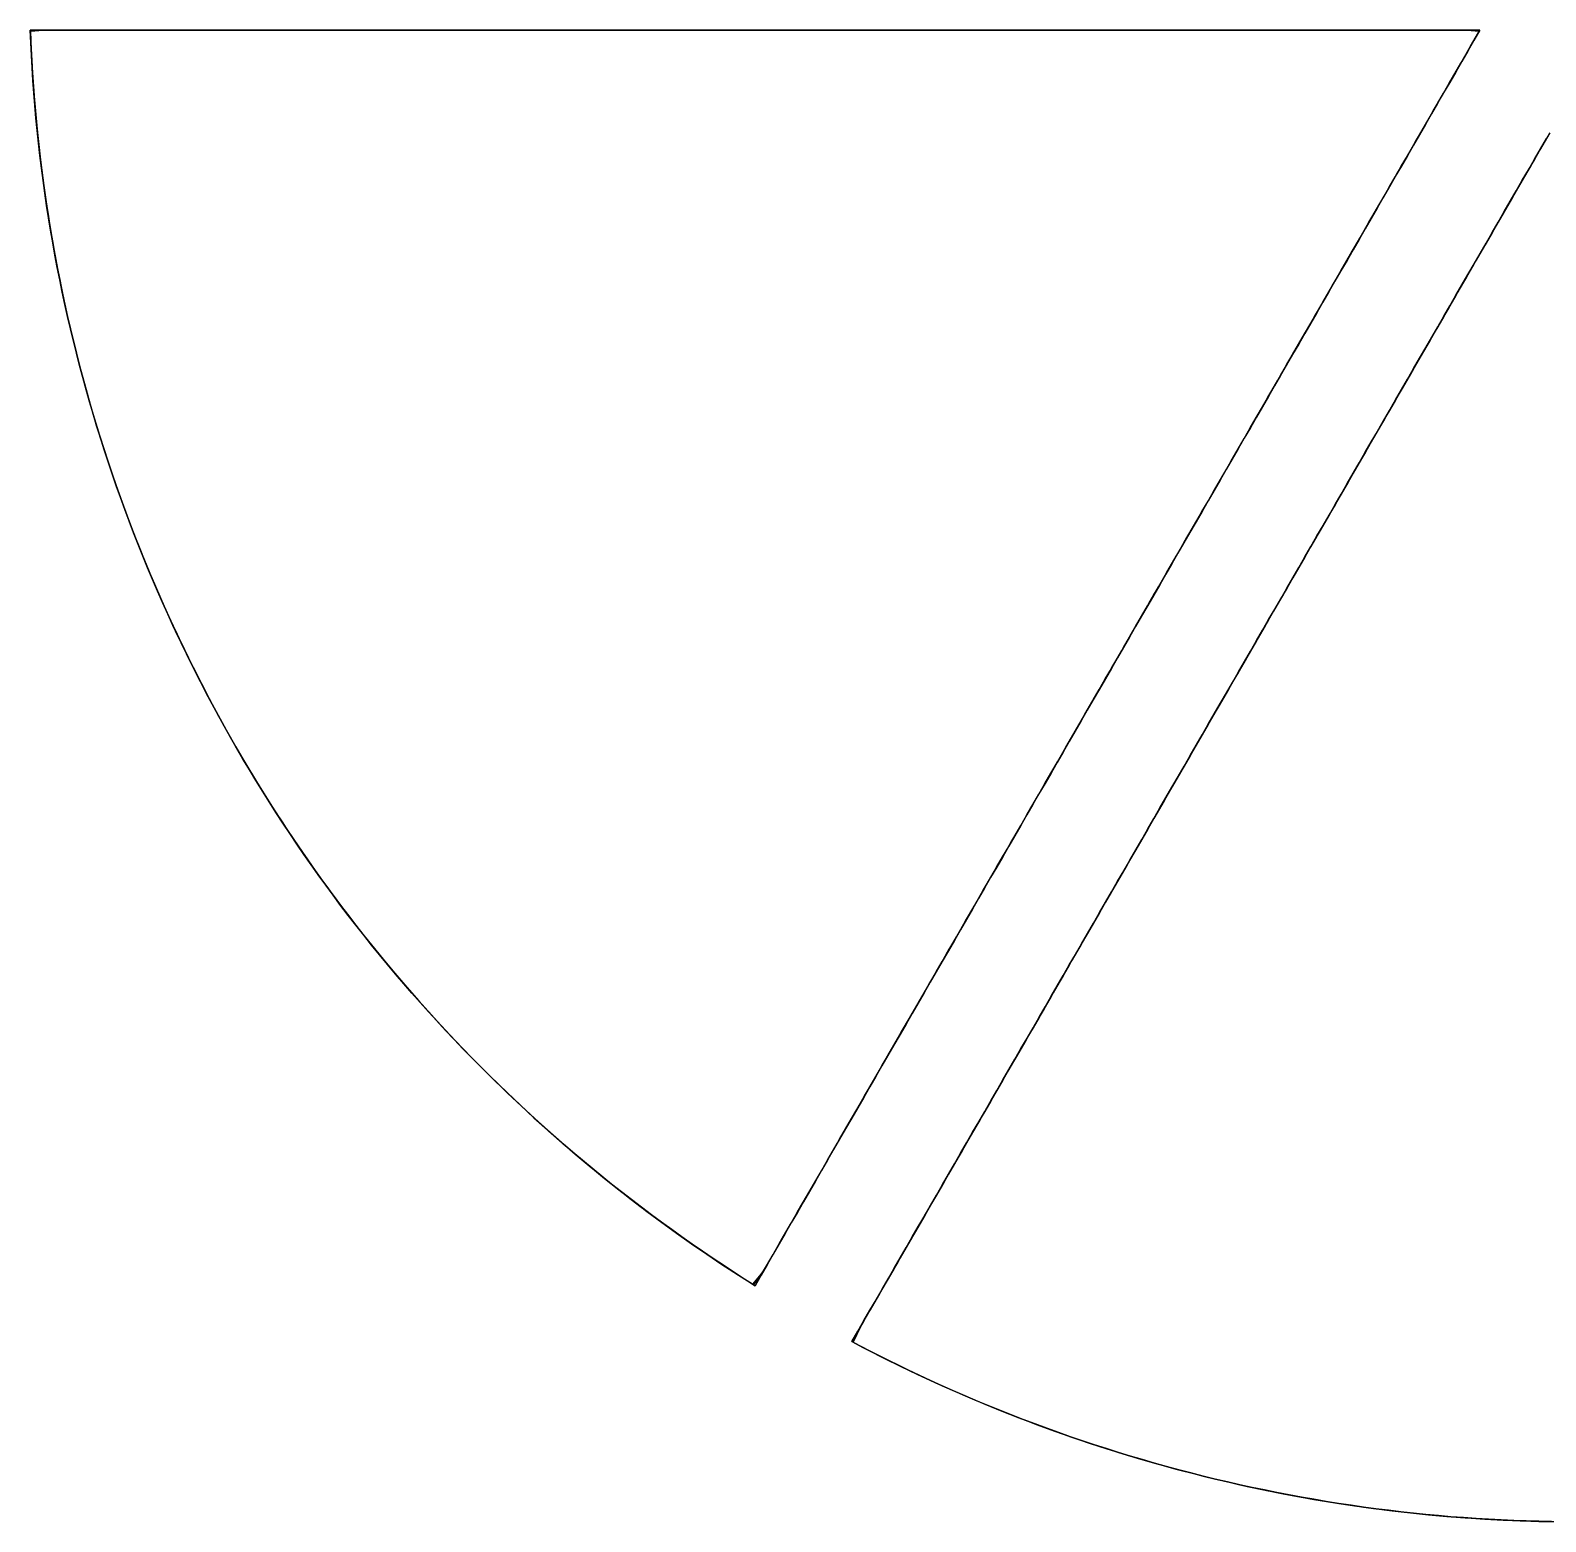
# Model space of a CAD drawing. Header units: millimetres. Extents: x -115 to 115, y -115 to 115.
# Drawn here: x -114.8 to -2.3, y -114.9 to -4.2 of the extents above; entities that cross this region are included whole.
import ezdxf

# ---------------------------------------------------------------- set-up
doc = ezdxf.new("R2010")
doc.units = ezdxf.units.MM
doc.layers.add('CUT', color=7, linetype='Continuous')

msp = doc.modelspace()

# ---------------------------------------------------------------- linework, layer by layer
at = {"layer": 'CUT'}
for points in [[(-114.832, -4.15), (-114.795, -5.073), (-114.75, -6.005), (-114.697, -6.938), (-114.637, -7.869), (-114.569, -8.801), (-114.494, -9.731), (-114.411, -10.661), (-114.321, -11.59), (-114.223, -12.519), (-114.117, -13.447), (-114.004, -14.373), (-113.884, -15.299), (-113.756, -16.224), (-113.62, -17.148), (-113.477, -18.07), (-113.326, -18.992), (-113.168, -19.912), (-113.003, -20.831), (-112.83, -21.748), (-112.649, -22.664), (-112.461, -23.579), (-112.266, -24.492), (-112.063, -25.403), (-111.853, -26.313), (-111.636, -27.221), (-111.411, -28.127), (-111.179, -29.031), (-110.939, -29.934), (-110.692, -30.834), (-110.438, -31.733), (-110.177, -32.629), (-109.908, -33.523), (-109.632, -34.415), (-109.349, -35.305), (-109.058, -36.192), (-108.761, -37.077), (-108.456, -37.959), (-108.144, -38.839), (-107.825, -39.717), (-107.498, -40.591), (-107.165, -41.464), (-106.824, -42.333), (-106.477, -43.2), (-106.122, -44.063), (-105.761, -44.924), (-105.392, -45.782), (-105.017, -46.637), (-104.635, -47.488), (-104.245, -48.337), (-103.849, -49.182), (-103.446, -50.025), (-103.036, -50.864), (-102.619, -51.699), (-102.196, -52.531), (-101.766, -53.36), (-101.329, -54.185), (-100.885, -55.006), (-100.435, -55.824), (-99.978, -56.639), (-99.515, -57.449), (-99.045, -58.256), (-98.568, -59.059), (-98.085, -59.857), (-97.595, -60.652), (-97.099, -61.443), (-96.597, -62.23), (-96.088, -63.013), (-95.573, -63.792), (-95.051, -64.566), (-94.524, -65.336), (-93.99, -66.102), (-93.449, -66.864), (-92.903, -67.621), (-92.35, -68.374), (-91.792, -69.122), (-91.227, -69.865), (-90.657, -70.604), (-90.08, -71.338), (-89.497, -72.068), (-88.909, -72.793), (-88.314, -73.513), (-87.714, -74.228), (-87.108, -74.938), (-86.496, -75.643), (-85.879, -76.344), (-85.256, -77.039), (-84.627, -77.729), (-83.993, -78.414), (-83.353, -79.094), (-82.707, -79.769), (-82.056, -80.438), (-81.4, -81.102), (-80.738, -81.761), (-80.071, -82.414), (-79.399, -83.062), (-78.722, -83.705), (-78.039, -84.341), (-77.351, -84.973), (-76.658, -85.598), (-75.96, -86.218), (-75.257, -86.833), (-74.549, -87.441), (-73.836, -88.044), (-73.118, -88.641), (-72.396, -89.232), (-71.668, -89.818), (-70.936, -90.397), (-70.199, -90.97), (-69.458, -91.538), (-68.712, -92.099), (-67.961, -92.654), (-67.206, -93.204), (-66.446, -93.747), (-65.683, -94.283), (-64.914, -94.814), (-64.142, -95.338), (-63.365, -95.856), (-62.584, -96.368), (-61.799, -96.873), (-61.01, -97.372), (-61.791, -96.879), (-62.576, -96.373), (-63.357, -95.862), (-64.133, -95.344), (-64.906, -94.82), (-65.674, -94.289), (-66.438, -93.752), (-67.198, -93.209), (-67.953, -92.66), (-68.704, -92.105), (-69.45, -91.544), (-70.191, -90.977), (-70.928, -90.403), (-71.66, -89.824), (-72.388, -89.239), (-73.111, -88.648), (-73.828, -88.051), (-74.541, -87.448), (-75.249, -86.839), (-75.953, -86.225), (-76.651, -85.605), (-77.344, -84.979), (-78.032, -84.348), (-78.714, -83.711), (-79.392, -83.069), (-80.064, -82.421), (-80.731, -81.768), (-81.393, -81.109), (-82.049, -80.445), (-82.7, -79.776), (-83.346, -79.101), (-83.986, -78.422), (-84.62, -77.737), (-85.249, -77.046), (-85.872, -76.351), (-86.49, -75.651), (-87.102, -74.946), (-87.708, -74.236), (-88.308, -73.52), (-88.902, -72.8), (-89.491, -72.076), (-90.074, -71.346), (-90.65, -70.612), (-91.221, -69.873), (-91.786, -69.13), (-92.344, -68.382), (-92.897, -67.629), (-93.443, -66.872), (-93.984, -66.11), (-94.518, -65.345), (-95.046, -64.575), (-95.567, -63.8), (-96.082, -63.022), (-96.591, -62.239), (-97.094, -61.452), (-97.59, -60.661), (-98.08, -59.866), (-98.563, -59.067), (-99.039, -58.264), (-99.51, -57.458), (-99.973, -56.647), (-100.43, -55.833), (-100.88, -55.015), (-101.324, -54.194), (-101.761, -53.369), (-102.191, -52.54), (-102.615, -51.708), (-103.032, -50.873), (-103.442, -50.034), (-103.845, -49.192), (-104.241, -48.346), (-104.63, -47.498), (-105.013, -46.646), (-105.388, -45.791), (-105.757, -44.933), (-106.119, -44.072), (-106.473, -43.209), (-106.821, -42.342), (-107.161, -41.473), (-107.495, -40.601), (-107.821, -39.726), (-108.14, -38.849), (-108.452, -37.969), (-108.757, -37.086), (-109.055, -36.201), (-109.346, -35.314), (-109.629, -34.424), (-109.905, -33.533), (-110.174, -32.638), (-110.435, -31.742), (-110.69, -30.844), (-110.937, -29.943), (-111.176, -29.041), (-111.409, -28.137), (-111.633, -27.231), (-111.851, -26.323), (-112.061, -25.413), (-112.264, -24.502), (-112.459, -23.589), (-112.647, -22.674), (-112.828, -21.758), (-113.001, -20.841), (-113.167, -19.922), (-113.325, -19.002), (-113.475, -18.08), (-113.618, -17.158), (-113.754, -16.234), (-113.882, -15.309), (-114.003, -14.383), (-114.116, -13.456), (-114.222, -12.529), (-114.32, -11.6), (-114.41, -10.671), (-114.493, -9.741), (-114.568, -8.811), (-114.636, -7.879), (-114.696, -6.948), (-114.749, -6.015), (-114.794, -5.083), (-114.832, -4.15)], [(-114.832, -4.15), (-113.935, -4.15), (-113.037, -4.15), (-112.14, -4.15), (-111.243, -4.15), (-110.346, -4.15), (-109.449, -4.15), (-108.552, -4.15), (-107.655, -4.15), (-106.758, -4.15), (-105.861, -4.15), (-104.963, -4.15), (-104.066, -4.15), (-103.169, -4.15), (-102.272, -4.15), (-101.375, -4.15), (-100.478, -4.15), (-99.581, -4.15), (-98.684, -4.15), (-97.787, -4.15), (-96.889, -4.15), (-95.992, -4.15), (-95.095, -4.15), (-94.198, -4.15), (-93.301, -4.15), (-92.404, -4.15), (-91.507, -4.15), (-90.61, -4.15), (-89.713, -4.15), (-88.815, -4.15), (-87.918, -4.15), (-87.021, -4.15), (-86.124, -4.15), (-85.227, -4.15), (-84.33, -4.15), (-83.433, -4.15), (-82.536, -4.15), (-81.638, -4.15), (-80.741, -4.15), (-79.844, -4.15), (-78.947, -4.15), (-78.05, -4.15), (-77.153, -4.15), (-76.256, -4.15), (-75.359, -4.15), (-74.462, -4.15), (-73.564, -4.15), (-72.667, -4.15), (-71.77, -4.15), (-70.873, -4.15), (-69.976, -4.15), (-69.079, -4.15), (-68.182, -4.15), (-67.285, -4.15), (-66.388, -4.15), (-65.49, -4.15), (-64.593, -4.15), (-63.696, -4.15), (-62.799, -4.15), (-61.902, -4.15), (-61.005, -4.15), (-60.108, -4.15), (-59.211, -4.15), (-58.314, -4.15), (-57.416, -4.15), (-56.519, -4.15), (-55.622, -4.15), (-54.725, -4.15), (-53.828, -4.15), (-52.931, -4.15), (-52.034, -4.15), (-51.137, -4.15), (-50.239, -4.15), (-49.342, -4.15), (-48.445, -4.15), (-47.548, -4.15), (-46.651, -4.15), (-45.754, -4.15), (-44.857, -4.15), (-43.96, -4.15), (-43.063, -4.15), (-42.165, -4.15), (-41.268, -4.15), (-40.371, -4.15), (-39.474, -4.15), (-38.577, -4.15), (-37.68, -4.15), (-36.783, -4.15), (-35.886, -4.15), (-34.989, -4.15), (-34.091, -4.15), (-33.194, -4.15), (-32.297, -4.15), (-31.4, -4.15), (-30.503, -4.15), (-29.606, -4.15), (-28.709, -4.15), (-27.812, -4.15), (-26.915, -4.15), (-26.017, -4.15), (-25.12, -4.15), (-24.223, -4.15), (-23.326, -4.15), (-22.429, -4.15), (-21.532, -4.15), (-20.635, -4.15), (-19.738, -4.15), (-18.84, -4.15), (-17.943, -4.15), (-17.046, -4.15), (-16.149, -4.15), (-15.252, -4.15), (-14.355, -4.15), (-13.458, -4.15), (-12.561, -4.15), (-11.664, -4.15), (-10.766, -4.15), (-9.869, -4.15), (-8.972, -4.15), (-8.075, -4.15), (-7.188, -4.15), (-8.085, -4.15), (-8.982, -4.15), (-9.879, -4.15), (-10.776, -4.15), (-11.674, -4.15), (-12.571, -4.15), (-13.468, -4.15), (-14.365, -4.15), (-15.262, -4.15), (-16.159, -4.15), (-17.056, -4.15), (-17.953, -4.15), (-18.85, -4.15), (-19.748, -4.15), (-20.645, -4.15), (-21.542, -4.15), (-22.439, -4.15), (-23.336, -4.15), (-24.233, -4.15), (-25.13, -4.15), (-26.027, -4.15), (-26.925, -4.15), (-27.822, -4.15), (-28.719, -4.15), (-29.616, -4.15), (-30.513, -4.15), (-31.41, -4.15), (-32.307, -4.15), (-33.204, -4.15), (-34.101, -4.15), (-34.999, -4.15), (-35.896, -4.15), (-36.793, -4.15), (-37.69, -4.15), (-38.587, -4.15), (-39.484, -4.15), (-40.381, -4.15), (-41.278, -4.15), (-42.175, -4.15), (-43.073, -4.15), (-43.97, -4.15), (-44.867, -4.15), (-45.764, -4.15), (-46.661, -4.15), (-47.558, -4.15), (-48.455, -4.15), (-49.352, -4.15), (-50.249, -4.15), (-51.147, -4.15), (-52.044, -4.15), (-52.941, -4.15), (-53.838, -4.15), (-54.735, -4.15), (-55.632, -4.15), (-56.529, -4.15), (-57.426, -4.15), (-58.324, -4.15), (-59.221, -4.15), (-60.118, -4.15), (-61.015, -4.15), (-61.912, -4.15), (-62.809, -4.15), (-63.706, -4.15), (-64.603, -4.15), (-65.5, -4.15), (-66.398, -4.15), (-67.295, -4.15), (-68.192, -4.15), (-69.089, -4.15), (-69.986, -4.15), (-70.883, -4.15), (-71.78, -4.15), (-72.677, -4.15), (-73.574, -4.15), (-74.472, -4.15), (-75.369, -4.15), (-76.266, -4.15), (-77.163, -4.15), (-78.06, -4.15), (-78.957, -4.15), (-79.854, -4.15), (-80.751, -4.15), (-81.648, -4.15), (-82.546, -4.15), (-83.443, -4.15), (-84.34, -4.15), (-85.237, -4.15), (-86.134, -4.15), (-87.031, -4.15), (-87.928, -4.15), (-88.825, -4.15), (-89.723, -4.15), (-90.62, -4.15), (-91.517, -4.15), (-92.414, -4.15), (-93.311, -4.15), (-94.208, -4.15), (-95.105, -4.15), (-96.002, -4.15), (-96.899, -4.15), (-97.797, -4.15), (-98.694, -4.15), (-99.591, -4.15), (-100.488, -4.15), (-101.385, -4.15), (-102.282, -4.15), (-103.179, -4.15), (-104.076, -4.15), (-104.973, -4.15), (-105.871, -4.15), (-106.768, -4.15), (-107.665, -4.15), (-108.562, -4.15), (-109.459, -4.15), (-110.356, -4.15), (-111.253, -4.15), (-112.15, -4.15), (-113.047, -4.15), (-113.945, -4.15), (-114.832, -4.15)], [(-114.832, -4.15), (-114.774, -5.513), (-114.701, -6.874), (-114.611, -8.235), (-114.505, -9.595), (-114.383, -10.953), (-114.245, -12.31), (-114.091, -13.665), (-113.921, -15.018), (-113.735, -16.369), (-113.532, -17.718), (-113.314, -19.064), (-113.08, -20.408), (-112.83, -21.749), (-112.564, -23.086), (-112.282, -24.42), (-111.984, -25.751), (-111.67, -27.079), (-111.341, -28.402), (-110.996, -29.722), (-110.636, -31.037), (-110.26, -32.348), (-109.868, -33.654), (-109.461, -34.956), (-109.038, -36.252), (-108.6, -37.544), (-108.147, -38.83), (-107.678, -40.111), (-107.195, -41.386), (-106.696, -42.656), (-106.182, -43.919), (-105.654, -45.176), (-105.11, -46.427), (-104.551, -47.671), (-103.978, -48.909), (-103.391, -50.139), (-102.788, -51.363), (-102.171, -52.579), (-101.54, -53.788), (-100.895, -54.989), (-100.235, -56.183), (-99.561, -57.369), (-98.873, -58.546), (-98.171, -59.716), (-97.456, -60.877), (-96.726, -62.029), (-95.983, -63.173), (-95.227, -64.307), (-94.457, -65.433), (-93.673, -66.55), (-92.877, -67.657), (-92.067, -68.754), (-91.245, -69.842), (-90.41, -70.92), (-89.561, -71.988), (-88.701, -73.046), (-87.828, -74.094), (-86.942, -75.131), (-86.044, -76.157), (-85.134, -77.173), (-84.212, -78.178), (-83.278, -79.172), (-82.333, -80.155), (-81.376, -81.127), (-80.407, -82.087), (-79.427, -83.035), (-78.436, -83.972), (-77.434, -84.897), (-76.421, -85.81), (-75.397, -86.711), (-74.363, -87.6), (-73.318, -88.476), (-72.263, -89.34), (-71.197, -90.192), (-70.122, -91.03), (-69.036, -91.856), (-67.941, -92.669), (-66.837, -93.469), (-65.723, -94.255), (-64.599, -95.029), (-63.467, -95.789), (-62.325, -96.535), (-61.175, -97.268), (-60.426, -96.36), (-59.744, -95.179), (-59.062, -93.998), (-58.38, -92.817), (-57.698, -91.636), (-57.016, -90.455), (-56.334, -89.274), (-55.652, -88.093), (-54.97, -86.911), (-54.288, -85.73), (-53.607, -84.549), (-52.925, -83.368), (-52.243, -82.187), (-51.561, -81.006), (-50.879, -79.825), (-50.197, -78.644), (-49.515, -77.463), (-48.833, -76.282), (-48.151, -75.1), (-47.469, -73.919), (-46.787, -72.738), (-46.106, -71.557), (-45.424, -70.376), (-44.742, -69.195), (-44.06, -68.014), (-43.378, -66.833), (-42.696, -65.652), (-42.014, -64.471), (-41.332, -63.29), (-40.65, -62.108), (-39.968, -60.927), (-39.286, -59.746), (-38.605, -58.565), (-37.923, -57.384), (-37.241, -56.203), (-36.559, -55.022), (-35.877, -53.841), (-35.195, -52.66), (-34.513, -51.479), (-33.831, -50.297), (-33.149, -49.116), (-32.467, -47.935), (-31.786, -46.754), (-31.104, -45.573), (-30.422, -44.392), (-29.74, -43.211), (-29.058, -42.03), (-28.376, -40.849), (-27.694, -39.668), (-27.012, -38.486), (-26.33, -37.305), (-25.648, -36.124), (-24.966, -34.943), (-24.285, -33.762), (-23.603, -32.581), (-22.921, -31.4), (-22.239, -30.219), (-21.557, -29.038), (-20.875, -27.857), (-20.193, -26.675), (-19.511, -25.494), (-18.829, -24.313), (-18.147, -23.132), (-17.465, -21.951), (-16.784, -20.77), (-16.102, -19.589), (-15.42, -18.408), (-14.738, -17.227), (-14.056, -16.046), (-13.374, -14.864), (-12.692, -13.683), (-12.01, -12.502), (-11.328, -11.321), (-10.646, -10.14), (-9.964, -8.959), (-9.283, -7.778), (-8.601, -6.597), (-7.919, -5.416), (-7.237, -4.235), (-8.454, -4.15), (-9.818, -4.15), (-11.182, -4.15), (-12.546, -4.15), (-13.909, -4.15), (-15.273, -4.15), (-16.637, -4.15), (-18.001, -4.15), (-19.365, -4.15), (-20.728, -4.15), (-22.092, -4.15), (-23.456, -4.15), (-24.82, -4.15), (-26.184, -4.15), (-27.548, -4.15), (-28.911, -4.15), (-30.275, -4.15), (-31.639, -4.15), (-33.003, -4.15), (-34.367, -4.15), (-35.73, -4.15), (-37.094, -4.15), (-38.458, -4.15), (-39.822, -4.15), (-41.186, -4.15), (-42.55, -4.15), (-43.913, -4.15), (-45.277, -4.15), (-46.641, -4.15), (-48.005, -4.15), (-49.369, -4.15), (-50.732, -4.15), (-52.096, -4.15), (-53.46, -4.15), (-54.824, -4.15), (-56.188, -4.15), (-57.551, -4.15), (-58.915, -4.15), (-60.279, -4.15), (-61.643, -4.15), (-63.007, -4.15), (-64.371, -4.15), (-65.734, -4.15), (-67.098, -4.15), (-68.462, -4.15), (-69.826, -4.15), (-71.19, -4.15), (-72.553, -4.15), (-73.917, -4.15), (-75.281, -4.15), (-76.645, -4.15), (-78.009, -4.15), (-79.373, -4.15), (-80.736, -4.15), (-82.1, -4.15), (-83.464, -4.15), (-84.828, -4.15), (-86.192, -4.15), (-87.555, -4.15), (-88.919, -4.15), (-90.283, -4.15), (-91.647, -4.15), (-93.011, -4.15), (-94.374, -4.15), (-95.738, -4.15), (-97.102, -4.15), (-98.466, -4.15), (-99.83, -4.15), (-101.194, -4.15), (-102.557, -4.15), (-103.921, -4.15), (-105.285, -4.15), (-106.649, -4.15), (-108.013, -4.15), (-109.376, -4.15), (-110.74, -4.15), (-112.104, -4.15), (-113.468, -4.15), (-114.832, -4.15)], [(-7.188, -4.15), (-8.552, -4.15), (-9.916, -4.15), (-11.279, -4.15), (-12.643, -4.15), (-14.007, -4.15), (-15.371, -4.15), (-16.735, -4.15), (-18.099, -4.15), (-19.462, -4.15), (-20.826, -4.15), (-22.19, -4.15), (-23.554, -4.15), (-24.918, -4.15), (-26.281, -4.15), (-27.645, -4.15), (-29.009, -4.15), (-30.373, -4.15), (-31.737, -4.15), (-33.1, -4.15), (-34.464, -4.15), (-35.828, -4.15), (-37.192, -4.15), (-38.556, -4.15), (-39.92, -4.15), (-41.283, -4.15), (-42.647, -4.15), (-44.011, -4.15), (-45.375, -4.15), (-46.739, -4.15), (-48.102, -4.15), (-49.466, -4.15), (-50.83, -4.15), (-52.194, -4.15), (-53.558, -4.15), (-54.922, -4.15), (-56.285, -4.15), (-57.649, -4.15), (-59.013, -4.15), (-60.377, -4.15), (-61.741, -4.15), (-63.104, -4.15), (-64.468, -4.15), (-65.832, -4.15), (-67.196, -4.15), (-68.56, -4.15), (-69.923, -4.15), (-71.287, -4.15), (-72.651, -4.15), (-74.015, -4.15), (-75.379, -4.15), (-76.743, -4.15), (-78.106, -4.15), (-79.47, -4.15), (-80.834, -4.15), (-82.198, -4.15), (-83.562, -4.15), (-84.925, -4.15), (-86.289, -4.15), (-87.653, -4.15), (-89.017, -4.15), (-90.381, -4.15), (-91.745, -4.15), (-93.108, -4.15), (-94.472, -4.15), (-95.836, -4.15), (-97.2, -4.15), (-98.564, -4.15), (-99.927, -4.15), (-101.291, -4.15), (-102.655, -4.15), (-104.019, -4.15), (-105.383, -4.15), (-106.746, -4.15), (-108.11, -4.15), (-109.474, -4.15), (-110.838, -4.15), (-112.202, -4.15), (-113.566, -4.15), (-114.828, -4.248), (-114.77, -5.61), (-114.695, -6.972), (-114.604, -8.333), (-114.497, -9.692), (-114.374, -11.051), (-114.235, -12.407), (-114.08, -13.762), (-113.908, -15.115), (-113.721, -16.466), (-113.517, -17.815), (-113.298, -19.161), (-113.063, -20.504), (-112.811, -21.844), (-112.544, -23.182), (-112.261, -24.516), (-111.962, -25.847), (-111.647, -27.174), (-111.317, -28.497), (-110.971, -29.816), (-110.609, -31.131), (-110.232, -32.441), (-109.839, -33.747), (-109.431, -35.049), (-109.007, -36.345), (-108.568, -37.636), (-108.114, -38.922), (-107.644, -40.203), (-107.16, -41.477), (-106.66, -42.746), (-106.145, -44.009), (-105.615, -45.266), (-105.07, -46.516), (-104.511, -47.76), (-103.937, -48.997), (-103.348, -50.227), (-102.744, -51.45), (-102.127, -52.666), (-101.494, -53.874), (-100.848, -55.075), (-100.187, -56.268), (-99.512, -57.453), (-98.823, -58.63), (-98.12, -59.799), (-97.404, -60.959), (-96.673, -62.111), (-95.929, -63.254), (-95.172, -64.388), (-94.401, -65.513), (-93.617, -66.629), (-92.819, -67.736), (-92.009, -68.832), (-91.185, -69.92), (-90.349, -70.997), (-89.5, -72.064), (-88.639, -73.121), (-87.765, -74.168), (-86.878, -75.205), (-85.979, -76.23), (-85.069, -77.246), (-84.146, -78.25), (-83.211, -79.243), (-82.265, -80.225), (-81.307, -81.196), (-80.337, -82.155), (-79.357, -83.103), (-78.365, -84.039), (-77.362, -84.963), (-76.348, -85.875), (-75.323, -86.775), (-74.288, -87.663), (-73.243, -88.539), (-72.187, -89.402), (-71.12, -90.252), (-70.044, -91.09), (-68.958, -91.915), (-67.862, -92.727), (-66.757, -93.526), (-65.642, -94.311), (-64.518, -95.084), (-63.385, -95.843), (-62.243, -96.588), (-61.093, -97.32), (-60.377, -96.276), (-59.695, -95.095), (-59.013, -93.913), (-58.331, -92.732), (-57.649, -91.551), (-56.967, -90.37), (-56.285, -89.189), (-55.603, -88.008), (-54.922, -86.827), (-54.24, -85.646), (-53.558, -84.465), (-52.876, -83.284), (-52.194, -82.102), (-51.512, -80.921), (-50.83, -79.74), (-50.148, -78.559), (-49.466, -77.378), (-48.784, -76.197), (-48.102, -75.016), (-47.421, -73.835), (-46.739, -72.654), (-46.057, -71.473), (-45.375, -70.292), (-44.693, -69.11), (-44.011, -67.929), (-43.329, -66.748), (-42.647, -65.567), (-41.965, -64.386), (-41.283, -63.205), (-40.601, -62.024), (-39.92, -60.843), (-39.238, -59.662), (-38.556, -58.481), (-37.874, -57.299), (-37.192, -56.118), (-36.51, -54.937), (-35.828, -53.756), (-35.146, -52.575), (-34.464, -51.394), (-33.782, -50.213), (-33.1, -49.032), (-32.419, -47.851), (-31.737, -46.67), (-31.055, -45.488), (-30.373, -44.307), (-29.691, -43.126), (-29.009, -41.945), (-28.327, -40.764), (-27.645, -39.583), (-26.963, -38.402), (-26.281, -37.221), (-25.6, -36.04), (-24.918, -34.859), (-24.236, -33.677), (-23.554, -32.496), (-22.872, -31.315), (-22.19, -30.134), (-21.508, -28.953), (-20.826, -27.772), (-20.144, -26.591), (-19.462, -25.41), (-18.78, -24.229), (-18.099, -23.048), (-17.417, -21.866), (-16.735, -20.685), (-16.053, -19.504), (-15.371, -18.323), (-14.689, -17.142), (-14.007, -15.961), (-13.325, -14.78), (-12.643, -13.599), (-11.961, -12.418), (-11.279, -11.237), (-10.598, -10.055), (-9.916, -8.874), (-9.234, -7.693), (-8.552, -6.512), (-7.87, -5.331), (-7.188, -4.15)], [(-61.01, -97.372), (-60.566, -96.604), (-60.118, -95.827), (-59.669, -95.05), (-59.221, -94.273), (-58.772, -93.496), (-58.324, -92.719), (-57.875, -91.942), (-57.426, -91.165), (-56.978, -90.389), (-56.529, -89.612), (-56.081, -88.835), (-55.632, -88.058), (-55.184, -87.281), (-54.735, -86.504), (-54.287, -85.727), (-53.838, -84.95), (-53.389, -84.173), (-52.941, -83.396), (-52.492, -82.619), (-52.044, -81.842), (-51.595, -81.065), (-51.147, -80.289), (-50.698, -79.512), (-50.249, -78.735), (-49.801, -77.958), (-49.352, -77.181), (-48.904, -76.404), (-48.455, -75.627), (-48.007, -74.85), (-47.558, -74.073), (-47.11, -73.296), (-46.661, -72.519), (-46.212, -71.742), (-45.764, -70.965), (-45.315, -70.189), (-44.867, -69.412), (-44.418, -68.635), (-43.97, -67.858), (-43.521, -67.081), (-43.073, -66.304), (-42.624, -65.527), (-42.175, -64.75), (-41.727, -63.973), (-41.278, -63.196), (-40.83, -62.419), (-40.381, -61.642), (-39.933, -60.865), (-39.484, -60.088), (-39.036, -59.312), (-38.587, -58.535), (-38.138, -57.758), (-37.69, -56.981), (-37.241, -56.204), (-36.793, -55.427), (-36.344, -54.65), (-35.896, -53.873), (-35.447, -53.096), (-34.999, -52.319), (-34.55, -51.542), (-34.101, -50.765), (-33.653, -49.988), (-33.204, -49.212), (-32.756, -48.435), (-32.307, -47.658), (-31.859, -46.881), (-31.41, -46.104), (-30.962, -45.327), (-30.513, -44.55), (-30.064, -43.773), (-29.616, -42.996), (-29.167, -42.219), (-28.719, -41.442), (-28.27, -40.665), (-27.822, -39.888), (-27.373, -39.112), (-26.925, -38.335), (-26.476, -37.558), (-26.027, -36.781), (-25.579, -36.004), (-25.13, -35.227), (-24.682, -34.45), (-24.233, -33.673), (-23.785, -32.896), (-23.336, -32.119), (-22.888, -31.342), (-22.439, -30.565), (-21.99, -29.788), (-21.542, -29.012), (-21.093, -28.235), (-20.645, -27.458), (-20.196, -26.681), (-19.748, -25.904), (-19.299, -25.127), (-18.85, -24.35), (-18.402, -23.573), (-17.953, -22.796), (-17.505, -22.019), (-17.056, -21.242), (-16.608, -20.465), (-16.159, -19.688), (-15.711, -18.912), (-15.262, -18.135), (-14.813, -17.358), (-14.365, -16.581), (-13.916, -15.804), (-13.468, -15.027), (-13.019, -14.25), (-12.571, -13.473), (-12.122, -12.696), (-11.674, -11.919), (-11.225, -11.142), (-10.776, -10.365), (-10.328, -9.588), (-9.879, -8.812), (-9.431, -8.035), (-8.982, -7.258), (-8.534, -6.481), (-8.085, -5.704), (-7.637, -4.927), (-7.188, -4.15), (-7.632, -4.918), (-8.08, -5.695), (-8.529, -6.472), (-8.977, -7.249), (-9.426, -8.026), (-9.874, -8.803), (-10.323, -9.58), (-10.771, -10.357), (-11.22, -11.134), (-11.669, -11.911), (-12.117, -12.687), (-12.566, -13.464), (-13.014, -14.241), (-13.463, -15.018), (-13.911, -15.795), (-14.36, -16.572), (-14.808, -17.349), (-15.257, -18.126), (-15.706, -18.903), (-16.154, -19.68), (-16.603, -20.457), (-17.051, -21.234), (-17.5, -22.011), (-17.948, -22.788), (-18.397, -23.564), (-18.845, -24.341), (-19.294, -25.118), (-19.743, -25.895), (-20.191, -26.672), (-20.64, -27.449), (-21.088, -28.226), (-21.537, -29.003), (-21.985, -29.78), (-22.434, -30.557), (-22.883, -31.334), (-23.331, -32.111), (-23.78, -32.888), (-24.228, -33.664), (-24.677, -34.441), (-25.125, -35.218), (-25.574, -35.995), (-26.022, -36.772), (-26.471, -37.549), (-26.92, -38.326), (-27.368, -39.103), (-27.817, -39.88), (-28.265, -40.657), (-28.714, -41.434), (-29.162, -42.211), (-29.611, -42.988), (-30.059, -43.764), (-30.508, -44.541), (-30.957, -45.318), (-31.405, -46.095), (-31.854, -46.872), (-32.302, -47.649), (-32.751, -48.426), (-33.199, -49.203), (-33.648, -49.98), (-34.096, -50.757), (-34.545, -51.534), (-34.994, -52.311), (-35.442, -53.088), (-35.891, -53.864), (-36.339, -54.641), (-36.788, -55.418), (-37.236, -56.195), (-37.685, -56.972), (-38.133, -57.749), (-38.582, -58.526), (-39.031, -59.303), (-39.479, -60.08), (-39.928, -60.857), (-40.376, -61.634), (-40.825, -62.411), (-41.273, -63.188), (-41.722, -63.964), (-42.17, -64.741), (-42.619, -65.518), (-43.068, -66.295), (-43.516, -67.072), (-43.965, -67.849), (-44.413, -68.626), (-44.862, -69.403), (-45.31, -70.18), (-45.759, -70.957), (-46.207, -71.734), (-46.656, -72.511), (-47.105, -73.288), (-47.553, -74.064), (-48.002, -74.841), (-48.45, -75.618), (-48.899, -76.395), (-49.347, -77.172), (-49.796, -77.949), (-50.244, -78.726), (-50.693, -79.503), (-51.142, -80.28), (-51.59, -81.057), (-52.039, -81.834), (-52.487, -82.611), (-52.936, -83.388), (-53.384, -84.164), (-53.833, -84.941), (-54.282, -85.718), (-54.73, -86.495), (-55.179, -87.272), (-55.627, -88.049), (-56.076, -88.826), (-56.524, -89.603), (-56.973, -90.38), (-57.421, -91.157), (-57.87, -91.934), (-58.319, -92.711), (-58.767, -93.488), (-59.216, -94.264), (-59.664, -95.041), (-60.113, -95.818), (-60.561, -96.595), (-61.01, -97.372)]]:
    msp.add_lwpolyline(points, close=True, dxfattribs=at)
for points in [[(-1.997, -11.759), (-2.679, -12.94), (-3.361, -14.121), (-4.043, -15.302), (-4.725, -16.483), (-5.406, -17.664), (-6.088, -18.845), (-6.77, -20.026), (-7.452, -21.207), (-8.134, -22.389), (-8.816, -23.57), (-9.498, -24.751), (-10.18, -25.932), (-10.862, -27.113), (-11.544, -28.294), (-12.225, -29.475), (-12.907, -30.656), (-13.589, -31.837), (-14.271, -33.018), (-14.953, -34.2), (-15.635, -35.381), (-16.317, -36.562), (-16.999, -37.743), (-17.681, -38.924), (-18.363, -40.105), (-19.045, -41.286), (-19.726, -42.467), (-20.408, -43.648), (-21.09, -44.829), (-21.772, -46.011), (-22.454, -47.192), (-23.136, -48.373), (-23.818, -49.554), (-24.5, -50.735), (-25.182, -51.916), (-25.864, -53.097), (-26.546, -54.278), (-27.227, -55.459), (-27.909, -56.64), (-28.591, -57.822), (-29.273, -59.003), (-29.955, -60.184), (-30.637, -61.365), (-31.319, -62.546), (-32.001, -63.727), (-32.683, -64.908), (-33.365, -66.089), (-34.047, -67.27), (-34.728, -68.451), (-35.41, -69.633), (-36.092, -70.814), (-36.774, -71.995), (-37.456, -73.176), (-38.138, -74.357), (-38.82, -75.538), (-39.502, -76.719), (-40.184, -77.9), (-40.866, -79.081), (-41.548, -80.262), (-42.229, -81.443), (-42.911, -82.625), (-43.593, -83.806), (-44.275, -84.987), (-44.957, -86.168), (-45.639, -87.349), (-46.321, -88.53), (-47.003, -89.711), (-47.685, -90.892), (-48.367, -92.073), (-49.048, -93.254), (-49.73, -94.436), (-50.412, -95.617), (-51.094, -96.798), (-51.776, -97.979), (-52.458, -99.16), (-53.14, -100.341), (-53.822, -101.522), (-53.822, -101.522), (-52.613, -102.154), (-51.397, -102.771), (-50.174, -103.374), (-48.943, -103.962), (-47.706, -104.536), (-46.462, -105.094), (-45.211, -105.638), (-43.954, -106.168), (-42.691, -106.682), (-41.422, -107.181), (-40.147, -107.665), (-38.866, -108.134), (-37.58, -108.588), (-36.289, -109.026), (-34.992, -109.449), (-33.691, -109.857), (-32.384, -110.249), (-31.074, -110.625), (-29.758, -110.986), (-28.439, -111.332), (-27.116, -111.661), (-25.789, -111.975), (-24.458, -112.274), (-23.124, -112.556), (-21.786, -112.822), (-20.445, -113.073), (-19.102, -113.308), (-17.756, -113.527), (-16.407, -113.729), (-15.056, -113.916), (-13.703, -114.087), (-12.348, -114.241), (-10.991, -114.38), (-9.633, -114.502), (-8.273, -114.608), (-6.913, -114.699), (-5.551, -114.773), (-4.188, -114.83), (-2.825, -114.872), (-1.461, -114.897)], [(-2.243, -12.185), (-2.691, -12.962), (-3.14, -13.738), (-3.588, -14.515), (-4.037, -15.292), (-4.486, -16.069), (-4.934, -16.846), (-5.383, -17.623), (-5.831, -18.4), (-6.28, -19.177), (-6.728, -19.954), (-7.177, -20.731), (-7.625, -21.508), (-8.074, -22.285), (-8.523, -23.062), (-8.971, -23.838), (-9.42, -24.615), (-9.868, -25.392), (-10.317, -26.169), (-10.765, -26.946), (-11.214, -27.723), (-11.662, -28.5), (-12.111, -29.277), (-12.56, -30.054), (-13.008, -30.831), (-13.457, -31.608), (-13.905, -32.385), (-14.354, -33.162), (-14.802, -33.938), (-15.251, -34.715), (-15.699, -35.492), (-16.148, -36.269), (-16.597, -37.046), (-17.045, -37.823), (-17.494, -38.6), (-17.942, -39.377), (-18.391, -40.154), (-18.839, -40.931), (-19.288, -41.708), (-19.737, -42.485), (-20.185, -43.262), (-20.634, -44.038), (-21.082, -44.815), (-21.531, -45.592), (-21.979, -46.369), (-22.428, -47.146), (-22.876, -47.923), (-23.325, -48.7), (-23.774, -49.477), (-24.222, -50.254), (-24.671, -51.031), (-25.119, -51.808), (-25.568, -52.585), (-26.016, -53.362), (-26.465, -54.138), (-26.913, -54.915), (-27.362, -55.692), (-27.811, -56.469), (-28.259, -57.246), (-28.708, -58.023), (-29.156, -58.8), (-29.605, -59.577), (-30.053, -60.354), (-30.502, -61.131), (-30.95, -61.908), (-31.399, -62.685), (-31.848, -63.462), (-32.296, -64.238), (-32.745, -65.015), (-33.193, -65.792), (-33.642, -66.569), (-34.09, -67.346), (-34.539, -68.123), (-34.987, -68.9), (-35.436, -69.677), (-35.885, -70.454), (-36.333, -71.231), (-36.782, -72.008), (-37.23, -72.785), (-37.679, -73.562), (-38.127, -74.339), (-38.576, -75.115), (-39.024, -75.892), (-39.473, -76.669), (-39.922, -77.446), (-40.37, -78.223), (-40.819, -79), (-41.267, -79.777), (-41.716, -80.554), (-42.164, -81.331), (-42.613, -82.108), (-43.061, -82.885), (-43.51, -83.662), (-43.959, -84.439), (-44.407, -85.215), (-44.856, -85.992), (-45.304, -86.769), (-45.753, -87.546), (-46.201, -88.323), (-46.65, -89.1), (-47.098, -89.877), (-47.547, -90.654), (-47.996, -91.431), (-48.444, -92.208), (-48.893, -92.985), (-49.341, -93.762), (-49.79, -94.539), (-50.238, -95.315), (-50.687, -96.092), (-51.136, -96.869), (-51.584, -97.646), (-52.033, -98.423), (-52.481, -99.2), (-52.93, -99.977), (-53.378, -100.754), (-53.822, -101.522), (-53.822, -101.522), (-53.373, -100.745), (-52.925, -99.968), (-52.476, -99.191), (-52.028, -98.414), (-51.579, -97.638), (-51.131, -96.861), (-50.682, -96.084), (-50.233, -95.307), (-49.785, -94.53), (-49.336, -93.753), (-48.888, -92.976), (-48.439, -92.199), (-47.991, -91.422), (-47.542, -90.645), (-47.093, -89.868), (-46.645, -89.091), (-46.196, -88.314), (-45.748, -87.538), (-45.299, -86.761), (-44.851, -85.984), (-44.402, -85.207), (-43.954, -84.43), (-43.505, -83.653), (-43.056, -82.876), (-42.608, -82.099), (-42.159, -81.322), (-41.711, -80.545), (-41.262, -79.768), (-40.814, -78.991), (-40.365, -78.214), (-39.917, -77.438), (-39.468, -76.661), (-39.019, -75.884), (-38.571, -75.107), (-38.122, -74.33), (-37.674, -73.553), (-37.225, -72.776), (-36.777, -71.999), (-36.328, -71.222), (-35.88, -70.445), (-35.431, -69.668), (-34.982, -68.891), (-34.534, -68.114), (-34.085, -67.338), (-33.637, -66.561), (-33.188, -65.784), (-32.74, -65.007), (-32.291, -64.23), (-31.843, -63.453), (-31.394, -62.676), (-30.945, -61.899), (-30.497, -61.122), (-30.048, -60.345), (-29.6, -59.568), (-29.151, -58.791), (-28.703, -58.014), (-28.254, -57.238), (-27.806, -56.461), (-27.357, -55.684), (-26.908, -54.907), (-26.46, -54.13), (-26.011, -53.353), (-25.563, -52.576), (-25.114, -51.799), (-24.666, -51.022), (-24.217, -50.245), (-23.769, -49.468), (-23.32, -48.691), (-22.871, -47.914), (-22.423, -47.138), (-21.974, -46.361), (-21.526, -45.584), (-21.077, -44.807), (-20.629, -44.03), (-20.18, -43.253), (-19.732, -42.476), (-19.283, -41.699), (-18.834, -40.922), (-18.386, -40.145), (-17.937, -39.368), (-17.489, -38.591), (-17.04, -37.814), (-16.592, -37.038), (-16.143, -36.261), (-15.694, -35.484), (-15.246, -34.707), (-14.797, -33.93), (-14.349, -33.153), (-13.9, -32.376), (-13.452, -31.599), (-13.003, -30.822), (-12.555, -30.045), (-12.106, -29.268), (-11.657, -28.491), (-11.209, -27.714), (-10.76, -26.938), (-10.312, -26.161), (-9.863, -25.384), (-9.415, -24.607), (-8.966, -23.83), (-8.518, -23.053), (-8.069, -22.276), (-7.62, -21.499), (-7.172, -20.722), (-6.723, -19.945), (-6.275, -19.168), (-5.826, -18.391), (-5.378, -17.614), (-4.929, -16.837), (-4.481, -16.061), (-4.032, -15.284), (-3.583, -14.507), (-3.135, -13.73), (-2.686, -12.953), (-2.238, -12.176)], [(-2.046, -11.843), (-2.728, -13.024), (-3.41, -14.205), (-4.091, -15.387), (-4.773, -16.568), (-5.455, -17.749), (-6.137, -18.93), (-6.819, -20.111), (-7.501, -21.292), (-8.183, -22.473), (-8.865, -23.654), (-9.547, -24.835), (-10.229, -26.016), (-10.911, -27.198), (-11.592, -28.379), (-12.274, -29.56), (-12.956, -30.741), (-13.638, -31.922), (-14.32, -33.103), (-15.002, -34.284), (-15.684, -35.465), (-16.366, -36.646), (-17.048, -37.827), (-17.73, -39.009), (-18.411, -40.19), (-19.093, -41.371), (-19.775, -42.552), (-20.457, -43.733), (-21.139, -44.914), (-21.821, -46.095), (-22.503, -47.276), (-23.185, -48.457), (-23.867, -49.638), (-24.549, -50.82), (-25.231, -52.001), (-25.912, -53.182), (-26.594, -54.363), (-27.276, -55.544), (-27.958, -56.725), (-28.64, -57.906), (-29.322, -59.087), (-30.004, -60.268), (-30.686, -61.449), (-31.368, -62.631), (-32.05, -63.812), (-32.732, -64.993), (-33.413, -66.174), (-34.095, -67.355), (-34.777, -68.536), (-35.459, -69.717), (-36.141, -70.898), (-36.823, -72.079), (-37.505, -73.26), (-38.187, -74.442), (-38.869, -75.623), (-39.551, -76.804), (-40.233, -77.985), (-40.914, -79.166), (-41.596, -80.347), (-42.278, -81.528), (-42.96, -82.709), (-43.642, -83.89), (-44.324, -85.071), (-45.006, -86.252), (-45.688, -87.434), (-46.37, -88.615), (-47.052, -89.796), (-47.734, -90.977), (-48.415, -92.158), (-49.097, -93.339), (-49.779, -94.52), (-50.461, -95.701), (-51.143, -96.882), (-51.825, -98.063), (-52.507, -99.245), (-53.189, -100.426), (-53.736, -101.568), (-52.526, -102.198), (-51.31, -102.815), (-50.086, -103.416), (-48.855, -104.004), (-47.617, -104.576), (-46.372, -105.134), (-45.121, -105.677), (-43.864, -106.205), (-42.6, -106.718), (-41.331, -107.216), (-40.055, -107.699), (-38.774, -108.167), (-37.488, -108.62), (-36.196, -109.057), (-34.899, -109.479), (-33.597, -109.885), (-32.291, -110.276), (-30.98, -110.652), (-29.664, -111.012), (-28.344, -111.356), (-27.021, -111.684), (-25.693, -111.997), (-24.362, -112.294), (-23.028, -112.576), (-21.69, -112.841), (-20.349, -113.09), (-19.006, -113.324), (-17.659, -113.542), (-16.311, -113.743), (-14.959, -113.929), (-13.606, -114.098), (-12.251, -114.252), (-10.894, -114.389), (-9.536, -114.51), (-8.176, -114.615), (-6.815, -114.704), (-5.453, -114.777), (-4.091, -114.834), (-2.727, -114.874), (-1.364, -114.899)], [(-1.872, -114.891), (-2.806, -114.872), (-3.739, -114.846), (-4.672, -114.812), (-5.605, -114.77), (-6.537, -114.721), (-7.469, -114.664), (-8.4, -114.599), (-9.331, -114.527), (-10.261, -114.448), (-11.191, -114.36), (-12.12, -114.266), (-13.048, -114.163), (-13.975, -114.054), (-14.901, -113.936), (-15.827, -113.812), (-16.751, -113.679), (-17.674, -113.539), (-18.596, -113.392), (-19.517, -113.237), (-20.436, -113.075), (-21.354, -112.905), (-22.271, -112.728), (-23.186, -112.543), (-24.1, -112.351), (-25.012, -112.151), (-25.922, -111.945), (-26.831, -111.73), (-27.738, -111.509), (-28.643, -111.279), (-29.546, -111.043), (-30.447, -110.799), (-31.347, -110.548), (-32.244, -110.29), (-33.139, -110.024), (-34.032, -109.751), (-34.922, -109.471), (-35.811, -109.184), (-36.697, -108.889), (-37.58, -108.588), (-38.461, -108.279), (-39.34, -107.963), (-40.216, -107.639), (-41.089, -107.309), (-41.96, -106.972), (-42.827, -106.627), (-43.692, -106.276), (-44.554, -105.917), (-45.414, -105.552), (-46.27, -105.179), (-47.123, -104.8), (-47.973, -104.413), (-48.82, -104.02), (-49.663, -103.62), (-50.503, -103.213), (-51.34, -102.799), (-52.174, -102.379), (-53.004, -101.952), (-53.822, -101.522), (-53.822, -101.522), (-52.995, -101.956), (-52.165, -102.383), (-51.331, -102.804), (-50.494, -103.218), (-49.654, -103.624), (-48.81, -104.024), (-47.964, -104.418), (-47.114, -104.804), (-46.261, -105.183), (-45.404, -105.556), (-44.545, -105.921), (-43.683, -106.279), (-42.818, -106.631), (-41.95, -106.975), (-41.08, -107.313), (-40.206, -107.643), (-39.33, -107.966), (-38.452, -108.282), (-37.571, -108.591), (-36.687, -108.893), (-35.801, -109.187), (-34.913, -109.474), (-34.022, -109.754), (-33.129, -110.027), (-32.234, -110.293), (-31.337, -110.551), (-30.438, -110.802), (-29.537, -111.046), (-28.633, -111.282), (-27.728, -111.511), (-26.821, -111.733), (-25.912, -111.947), (-25.002, -112.154), (-24.09, -112.353), (-23.176, -112.545), (-22.261, -112.73), (-21.344, -112.907), (-20.426, -113.077), (-19.507, -113.239), (-18.586, -113.394), (-17.664, -113.541), (-16.741, -113.681), (-15.817, -113.813), (-14.891, -113.938), (-13.965, -114.055), (-13.038, -114.165), (-12.11, -114.267), (-11.181, -114.361), (-10.252, -114.448), (-9.321, -114.528), (-8.39, -114.6), (-7.459, -114.664), (-6.527, -114.721), (-5.595, -114.77), (-4.662, -114.812), (-3.729, -114.846), (-2.796, -114.873), (-1.862, -114.892)]]:
    msp.add_lwpolyline(points, dxfattribs=at)

doc.saveas('drawing.dxf')
